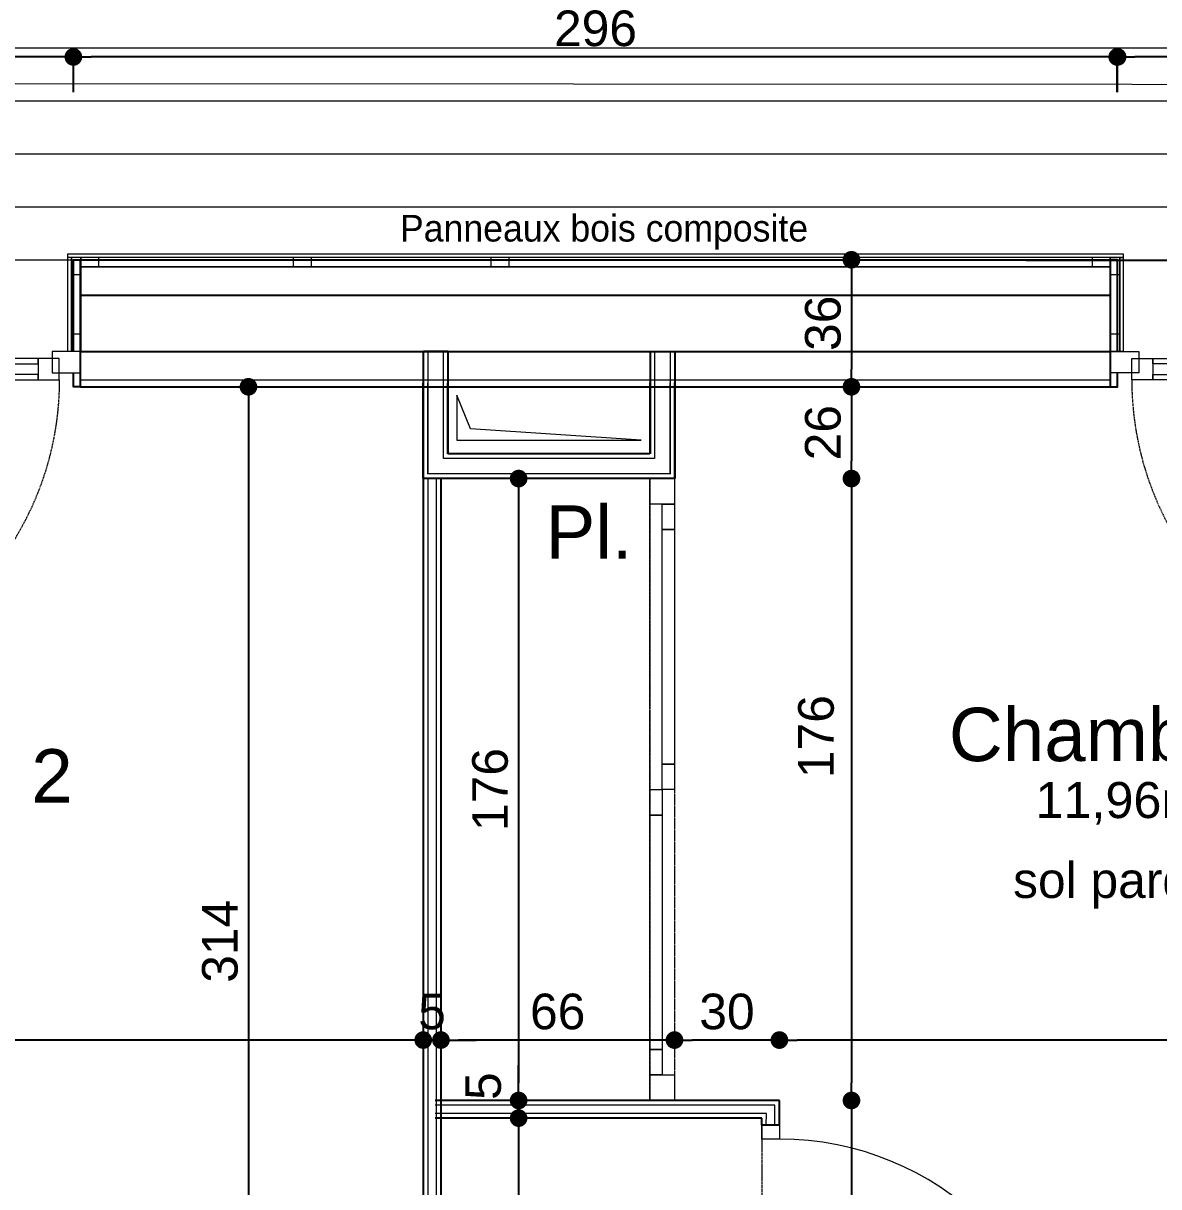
# Model space of a CAD drawing. Header units: centimetres. Extents: x 16433 to 114398, y -50094 to -12305.
# Drawn here: x 50099.1 to 50420.8, y -31607 to -31277.3 of the extents above; entities that cross this region are included whole.
import ezdxf

# ---------------------------------------------------------------- set-up
doc = ezdxf.new("R2010")
doc.units = ezdxf.units.CM
doc.header["$LTSCALE"] = 0.5
for name, pattern in [('Style de ligne -1', [0.41664, 0.20828, -0.20836]), ('Style de ligne -2', [0.694425, 0.48607, -0.208355]), ('Style de ligne -5', [0.20828, 0.069425, -0.138855])]:
    doc.linetypes.add(name, pattern=pattern)
doc.layers.get('0').update_dxf_attribs({"linetype": 'CONTINUOUS'})
doc.layers.get('DEFPOINTS').update_dxf_attribs({"linetype": 'CONTINUOUS'})
doc.layers.add('3-BAT C-Niveau-3', color=7, linetype='CONTINUOUS')
doc.styles.add('Futura Book', font='')
doc.styles.add('Helvetica', font='')
doc.styles.add('Lucida Grande', font='')
doc.styles.get('Futura Book').set_extended_font_data('Futura Book')
doc.styles.get('Helvetica').set_extended_font_data('Helvetica')
doc.styles.get('Lucida Grande').set_extended_font_data('Lucida Grande')
doc.dimstyles.new('IS', dxfattribs={"dimtxt": 10.08724, "dimasz": 5.007446, "dimexe": 2, "dimexo": 10, "dimgap": 3, "dimtad": 1, "dimdec": 1, "dimtxsty": 'Helvetica', "dimblk": 'DOT', "dimblk1": 'DOT', "dimblk2": 'DOT', "dimcen": 0, "dimdle": 10, "dimazin": 0, "dimtfac": 0.8, "dimtdec": 1, "dimtix": 1, "dimtmove": 0, "dimatfit": 0, "dimldrblk": 'VW_FILLEDARROW-1', "dimfxl": 10, "dimfxlon": 1, "dimfrac": 2, "dimtolj": 1, "dimarcsym": 0})

# ---------------------------------------------------------------- blocks, each defined once
blk = doc.blocks.new('PORTE 83_204')
at = {"color": 7, "linetype": 'Continuous', "lineweight": 13, "flags": 128}
for points in [[(38.5, 2.5), (38.5, 85.5), (42.5, 85.5), (42.5, 2.5)], [(-45.5, 2.5), (-41.5, 2.5), (-41.5, -2.5), (-45.5, -2.5)], [(41.5, 2.5), (45.5, 2.5), (45.5, -2.5), (41.5, -2.5)]]:
    blk.add_lwpolyline(points, close=True, dxfattribs=at)
at = {"color": 7, "linetype": 'Continuous', "lineweight": 5}
blk.add_arc((41.5, 2.5), 83.05, 92.0697, 180, dxfattribs=at)
at = {"color": 7, "insert": (28.91, 14.76), "char_height": 7.55165, "width": 66.7422, "attachment_point": 1, "rotation": 90, "line_spacing_factor": 0.962448, "style": 'Futura Book'}
blk.add_mtext('\\pt10.172,20.344,30.516,40.688,50.86,61.032,71.205,81.407,91.526,101.72,111.92,122.03,132.23,142.42,152.62,162.74,172.93,183.13,193.25,203.44,213.64,223.76;PP 83*204', dxfattribs=at)
blk = doc.blocks.new('Groupe-8-1')
at = {"color": 7, "linetype": 'Style de ligne -5', "lineweight": 5, "flags": 128}
blk.add_lwpolyline([(17641.44, -46532.26), (17468.27, -46565.06), (17466.97, -46558.18), (17640.13, -46525.39)], close=True, dxfattribs=at)
at = {"color": 7, "linetype": 'Continuous', "lineweight": 18, "flags": 128}
for points in [[(17641.44, -46532.26), (17634.33, -46533.61), (17633.03, -46526.73), (17640.13, -46525.39)], [(17634.33, -46533.61), (17627.22, -46534.96), (17626.57, -46531.52), (17633.68, -46530.17)], [(17627.22, -46534.96), (17561.95, -46547.32), (17561.29, -46543.88), (17626.57, -46531.52)], [(17547.08, -46546.57), (17481.84, -46558.93), (17481.19, -46555.49), (17546.43, -46543.13)], [(17554.19, -46545.22), (17547.08, -46546.57), (17546.43, -46543.13), (17553.54, -46541.79)], [(17561.95, -46547.32), (17554.84, -46548.66), (17554.19, -46545.22), (17561.29, -46543.88)], [(17475.38, -46563.71), (17468.27, -46565.06), (17466.97, -46558.18), (17474.08, -46556.83)], [(17481.84, -46558.93), (17474.73, -46560.27), (17474.08, -46556.83), (17481.19, -46555.49)]]:
    blk.add_lwpolyline(points, close=True, dxfattribs=at)
blk = doc.blocks.new('Sol parquet')
at = {"color": 7, "insert": (0, -0.78), "char_height": 10.0872, "width": 92.0341, "attachment_point": 2, "line_spacing_factor": 0.834288, "style": 'Helvetica'}
blk.add_mtext('\\pt41.872,83.623;sol parquet', dxfattribs=at)
blk = doc.blocks.new('Groupe-9-1')
at = {"color": 7, "linetype": 'Continuous', "lineweight": 35}
for p, q in [((17172.45, -46216.26), (17273.74, -46325.9)), ((17271.07, -46330.37), (17170.72, -46221.75))]:
    blk.add_line(p, q, dxfattribs=at)
at = {"color": 7, "linetype": 'Style de ligne -5', "lineweight": 5}
for p, q in [((17309.77, -46216.14), (17276.69, -46314.01)), ((17264.76, -46224.67), (17266.83, -46315.87)), ((17224.35, -46232.32), (17252.02, -46302.39)), ((17279.54, -46322.43), (17355.08, -46237.63)), ((17364.26, -46286.11), (17281.4, -46332.28)), ((17352.15, -46437.12), (17328.89, -46314.3)), ((17283.27, -46342.14), (17371.7, -46325.4)), ((17376.64, -46351.47), (17288.21, -46368.21)), ((17293.14, -46394.28), (17381.57, -46377.54)), ((17386.51, -46403.6), (17298.08, -46420.35)), ((17303.02, -46446.42), (17391.45, -46429.67))]:
    blk.add_line(p, q, dxfattribs=at)
at = {"color": 7, "linetype": 'Continuous', "lineweight": 5}
for p, q in [((17260.36, -46328.64), (17170.6, -46242.5)), ((17161.99, -46292.89), (17262.22, -46338.49)), ((17264.09, -46348.35), (17170.14, -46335.92)), ((17226.71, -46419.65), (17210.98, -46336.63)), ((17177.53, -46374.96), (17265.96, -46358.21)), ((17270.9, -46384.28), (17182.47, -46401.03))]:
    blk.add_line(p, q, dxfattribs=at)
at = {"color": 7, "linetype": 'Style de ligne -5', "lineweight": 5, "flags": 128}
for points in [[(17192.81, -46238.29), (17349.58, -46208.6), (17391.45, -46429.67), (17303.02, -46446.42), (17277.9, -46313.78), (17264.83, -46316.25)], [(17192.81, -46238.29), (17349.58, -46208.6), (17350.51, -46213.52), (17196.81, -46242.62)]]:
    blk.add_lwpolyline(points, dxfattribs=at)
for points in [[(17391.47, -46456.64), (17344.67, -46209.53), (17349.58, -46208.6), (17396.38, -46455.71)], [(17359.77, -46415.32), (17337.08, -46419.62), (17352.15, -46437.12)]]:
    blk.add_lwpolyline(points, close=True, dxfattribs=at)
at = {"color": 7, "linetype": 'Continuous', "lineweight": 5, "flags": 128}
for points in [[(17259.04, -46317.35), (17258.25, -46317.5), (17275.83, -46410.35), (17187.4, -46427.1), (17153.07, -46245.82), (17187.01, -46239.39)], [(17191.01, -46243.72), (17154, -46250.73), (17153.07, -46245.82), (17187.01, -46239.39)]]:
    blk.add_lwpolyline(points, dxfattribs=at)
for points in [[(17158.19, -46244.89), (17197.45, -46452.21), (17192.54, -46453.14), (17153.28, -46245.82)], [(17206.33, -46292.47), (17225, -46306.07), (17227.44, -46283.1)]]:
    blk.add_lwpolyline(points, close=True, dxfattribs=at)
at = {"color": 7, "linetype": 'Style de ligne -5', "lineweight": 5}
blk.add_arc((17269.93, -46325.46), 60, 10.7236, 130.3529, dxfattribs=at)
at = {"color": 7, "linetype": 'Continuous', "lineweight": 5}
blk.add_arc((17269.93, -46325.46), 60, 135.087, 190.7236, dxfattribs=at)
blk = doc.blocks.new('Groupe-14-1')
at = {"color": 252, "linetype": 'Continuous', "lineweight": 5, "true_color": 0x989898}
for p, q in [((17695.82, -46244.15), (17792.39, -46754.09)), ((17710.55, -46241.36), (17807.13, -46751.3)), ((17681.08, -46246.94), (17777.65, -46756.88)), ((17666.34, -46249.73), (17762.91, -46759.67))]:
    blk.add_line(p, q, dxfattribs=at)
at = {"color": 7, "linetype": 'Continuous', "lineweight": 5}
for p, q in [((17628.19, -46462.33), (17654.72, -46457.31)), ((17629.71, -46463.37), (17654.96, -46458.59)), ((17629.71, -46463.37), (17654.96, -46458.59)), ((17628.43, -46463.61), (17343.93, -46517.47)), ((17628.43, -46463.61), (17343.93, -46517.47)), ((17641.44, -46532.26), (17628.19, -46462.33)), ((17642.47, -46530.74), (17629.71, -46463.37)), ((17642.47, -46530.74), (17629.71, -46463.37)), ((17634.85, -46466.87), (17655.78, -46462.91)), ((17634.85, -46466.87), (17655.78, -46462.91)), ((17629.12, -46467.25), (17340.98, -46521.8)), ((17628.88, -46465.97), (17342.02, -46520.28)), ((17628.88, -46465.97), (17342.02, -46520.28)), ((17645.98, -46525.6), (17634.85, -46466.87)), ((17645.98, -46525.6), (17634.85, -46466.87)), ((17467.96, -46590.28), (17450.75, -46499.4)), ((17469.48, -46591.32), (17452.03, -46499.16)), ((17469.48, -46591.32), (17452.03, -46499.16)), ((17472.29, -46593.23), (17454.39, -46498.71)), ((17472.29, -46593.23), (17454.39, -46498.71)), ((17667, -46521.62), (17645.98, -46525.6)), ((17667, -46521.62), (17645.98, -46525.6)), ((17668.07, -46527.22), (17641.44, -46532.26)), ((17667.82, -46525.94), (17642.47, -46530.74)), ((17667.82, -46525.94), (17642.47, -46530.74)), ((17466, -46590.65), (17467.96, -46590.28)), ((17466.24, -46591.93), (17469.48, -46591.32)), ((17466.24, -46591.93), (17469.48, -46591.32)), ((17466.69, -46594.29), (17472.29, -46593.23)), ((17466.69, -46594.29), (17472.29, -46593.23))]:
    blk.add_line(p, q, dxfattribs=at)
at = {"color": 7, "linetype": 'Continuous', "lineweight": 25}
for p, q in [((17628.19, -46462.33), (17654.72, -46457.31)), ((17628.19, -46462.33), (17344.97, -46515.95)), ((17641.44, -46532.26), (17628.19, -46462.33)), ((17636.37, -46467.91), (17656.02, -46464.19)), ((17629.12, -46467.25), (17340.98, -46521.8)), ((17647.01, -46524.08), (17636.37, -46467.91)), ((17467.96, -46590.28), (17450.75, -46499.4)), ((17473.81, -46594.26), (17455.66, -46498.47)), ((17666.76, -46520.34), (17647.01, -46524.08)), ((17668.07, -46527.22), (17641.44, -46532.26)), ((17466, -46590.65), (17467.96, -46590.28)), ((17466.93, -46595.57), (17466, -46590.65)), ((17466.93, -46595.57), (17473.81, -46594.26))]:
    blk.add_line(p, q, dxfattribs=at)
at = {"color": 7, "linetype": 'Continuous', "lineweight": 5, "flags": 128}
for points in [[(17775.6, -46910.04), (17638.13, -46181.62), (17687.26, -46172.32), (17834.03, -46949.86), (17117.65, -47085.53), (17108.35, -47036.4)], [(17749.62, -46770.33), (17946.13, -46733.11), (17846.58, -46207.46), (17650.07, -46244.67)]]:
    blk.add_lwpolyline(points, close=True, dxfattribs=at)
at = {"color": 7, "linetype": 'Continuous', "lineweight": 13, "flags": 128}
blk.add_lwpolyline([(17653.22, -46467.32), (17640.64, -46469.7), (17650.36, -46521.01), (17644.49, -46472.85)], close=True, dxfattribs=at)
at = {"color": 7}
for name in ['Groupe-9-1', 'Groupe-8-1']:
    blk.add_blockref(name, (0, 0), dxfattribs=at)
for name, p, rotation in [('PORTE 83_204', (17421.76, -46601.58), 190.7235947438887), ('Sol parquet', (17559.68, -46680.87), 280.7235947438887)]:
    blk.add_blockref(name, p, dxfattribs=dict(at, rotation=rotation))
at = {"color": 7, "char_height": 15.1309, "attachment_point": 2, "rotation": 280.7236, "line_spacing_factor": 0.834288, "style": 'Helvetica'}
for s, insert, width in [('\\pt38.084,75.972,113.95;Chambre 2\\P{\\H0.6752x;9,01m2}\\P', (17524.63, -46327.67), 134.4485), ('\\pt38.084,75.851;Pl.\\P', (17629.45, -46509.9), 24.7013), ('\\pt38.084,75.745,113.62;Chambre 3\\P{\\H0.6752x;11,96m2}\\P', (17601.81, -46672.1), 134.4485)]:
    blk.add_mtext(s, dxfattribs=dict(at, insert=insert, width=width))
blk = doc.blocks.new('PORTE FENETRE TYPE 3bis')
at = {"color": 7, "linetype": 'Style de ligne -2', "lineweight": 5}
blk.add_line((4, 16), (4, 103), dxfattribs=at)
at = {"color": 7, "linetype": 'Continuous', "lineweight": 25, "flags": 128}
for points in [[(-2, 18), (0, 18), (0, 14)], [(97, 18), (95, 18), (95, 14)], [(0, 7.7), (0, -18), (-2, -18)], [(95, 7.7), (95, -18), (97, -18)]]:
    blk.add_lwpolyline(points, dxfattribs=at)
at = {"color": 7, "linetype": 'Continuous', "lineweight": 13, "flags": 128}
for points in [[(-2, 14), (6, 14), (6, 8), (-2, 8)], [(4, 16), (10, 16), (10, 10), (4, 10)], [(10, 16), (85, 16), (85, 14.5), (10, 14.5)], [(85, 16), (91, 16), (91, 10), (85, 10)], [(89, 14), (97, 14), (97, 8), (89, 8)], [(10, 11.5), (85, 11.5), (85, 10), (10, 10)]]:
    blk.add_lwpolyline(points, close=True, dxfattribs=at)
at = {"color": 7, "linetype": 'Style de ligne -2', "lineweight": 5}
blk.add_arc((4, 16), 87, 360, 90, dxfattribs=at)
at = {"color": 7, "insert": (23.21, -0.18), "char_height": 10.1607, "width": 49.196, "attachment_point": 1, "line_spacing_factor": 0.978845, "style": 'Lucida Grande'}
blk.add_mtext('\\pt9.7767,19.549,29.578,39.444,49.3;PF+VR ', dxfattribs=at)
blk = doc.blocks.new('Groupe-28-1')
at = {"color": 7, "linetype": 'Continuous', "lineweight": 13, "flags": 128}
for points in [[(17645.05, -46357.67), (17644.87, -46356.68), (17671.06, -46351.72), (17671.25, -46352.71)], [(17666.33, -46353.64), (17671.25, -46352.71), (17671.75, -46355.36), (17666.84, -46356.29)], [(17671.02, -46351.73), (17672, -46351.55), (17727.64, -46645.34), (17726.66, -46645.53)], [(17671.75, -46355.35), (17672.68, -46360.26), (17670.02, -46360.76), (17669.09, -46355.85)], [(17645.01, -46357.67), (17649.93, -46356.74), (17650.43, -46359.4), (17645.52, -46360.33)], [(17682.96, -46414.54), (17683.89, -46419.45), (17681.23, -46419.95), (17680.3, -46415.04)], [(17693.38, -46469.6), (17694.31, -46474.51), (17691.66, -46475.01), (17690.73, -46470.1)], [(17725.08, -46636.97), (17726.01, -46641.88), (17723.36, -46642.38), (17722.43, -46637.47)], [(17726.51, -46644.53), (17721.6, -46645.47), (17721.1, -46642.81), (17726.01, -46641.88)], [(17705.19, -46648.57), (17700.28, -46649.5), (17699.78, -46646.85), (17704.69, -46645.92)], [(17726.47, -46644.54), (17726.66, -46645.53), (17700.46, -46650.49), (17700.28, -46649.5)]]:
    blk.add_lwpolyline(points, close=True, dxfattribs=at)
at = {"color": 7, "linetype": 'Continuous', "lineweight": 5, "flags": 128}
blk.add_lwpolyline([(17699.78, -46646.85), (17723.36, -46642.38), (17669.1, -46355.86), (17645.52, -46360.33), (17645.01, -46357.67), (17671.25, -46352.71), (17726.51, -46644.53), (17700.28, -46649.5)], close=True, dxfattribs=at)
blk = doc.blocks.new('_DOT')
at = {"color": 0, "linetype": 'ByBlock', "lineweight": -2}
blk.add_line((-0.5, 0), (-1, 0), dxfattribs=at)
at = {"color": 0, "linetype": 'ByBlock', "const_width": 0.5}
blk.add_lwpolyline([(-0.25, 0, 1), (0.25, 0, 1)], format="xyb", close=True, dxfattribs=at)
blk = doc.blocks.new('*D1691')
at = {"layer": '3-BAT C-Niveau-3', "color": 0, "linetype": 'Continuous', "lineweight": -2, "transparency": 16777216}
for p, q in [((49124.91, -31262.38), (49124.91, -31250.38)), ((50674.24, -31252.38), (49129.91, -31252.38)), ((50679.25, -31262.38), (50679.25, -31250.38))]:
    blk.add_line(p, q, dxfattribs=at)
at = {"layer": 'DEFPOINTS', "color": 0, "linetype": 'Continuous', "transparency": 16777216}
for p in [(49124.91, -31252.38), (49124.91, -31344.82), (50679.25, -31344.82)]:
    blk.add_point(p, dxfattribs=at)
at = {"layer": '3-BAT C-Niveau-3', "color": 0, "linetype": 'Continuous', "lineweight": -2, "transparency": 16777216, "xscale": 5.007446289062499, "yscale": 5.007446289062499, "zscale": 5.007446289062499, "rotation": 180}
blk.add_blockref('_DOT', (49124.91, -31252.38), dxfattribs=at)
at = {"layer": '3-BAT C-Niveau-3', "color": 0, "linetype": 'Continuous', "lineweight": -2, "transparency": 16777216, "xscale": 5.007446289062499, "yscale": 5.007446289062499, "zscale": 5.007446289062499}
blk.add_blockref('_DOT', (50679.25, -31252.38), dxfattribs=at)
at = {"layer": '3-BAT C-Niveau-3', "color": 0, "linetype": 'Continuous', "lineweight": 5, "transparency": 16777216, "insert": (49902.08, -31244.34), "char_height": 10.087, "attachment_point": 5, "style": 'Helvetica'}
blk.add_mtext('\\A1;1554', dxfattribs=at)
blk = doc.blocks.new('VW_FILLEDARROW-1')
at = {"color": 0, "linetype": 'Continuous', "lineweight": 5, "flags": 128}
blk.add_lwpolyline([(-1.997, 0.535), (0, 0), (-1.997, -0.535)], close=True, dxfattribs=at)
blk = doc.blocks.new('*D1719')
at = {"layer": '3-BAT C-Niveau-3', "color": 0, "linetype": 'Continuous', "lineweight": -2, "transparency": 16777216}
blk.add_line((50333.72, -31587.6), (50333.72, -31677.55), dxfattribs=at)
at = {"layer": 'DEFPOINTS', "color": 0, "linetype": 'Continuous', "transparency": 16777216}
for p in [(50313.3, -31582.59), (50333.72, -31682.56), (50345.8, -31682.56)]:
    blk.add_point(p, dxfattribs=at)
at = {"layer": '3-BAT C-Niveau-3', "color": 0, "linetype": 'Continuous', "lineweight": -2, "transparency": 16777216, "xscale": 5.007446289062499, "yscale": 5.007446289062499, "zscale": 5.007446289062499}
for p, rotation in [((50333.72, -31582.59), 90), ((50333.72, -31682.56), 270)]:
    blk.add_blockref('_DOT', p, dxfattribs=dict(at, rotation=rotation))
at = {"layer": '3-BAT C-Niveau-3', "color": 0, "linetype": 'Continuous', "lineweight": 5, "transparency": 16777216, "insert": (50325.67, -31632.57), "char_height": 10.087, "attachment_point": 5, "rotation": 90, "style": 'Helvetica'}
blk.add_mtext('\\A1;100', dxfattribs=at)
blk = doc.blocks.new('*D1720')
at = {"layer": '3-BAT C-Niveau-3', "color": 0, "linetype": 'Continuous', "lineweight": -2, "transparency": 16777216}
blk.add_line((50333.72, -31411.36), (50333.72, -31577.58), dxfattribs=at)
at = {"layer": 'DEFPOINTS', "color": 0, "linetype": 'Continuous', "transparency": 16777216}
for p in [(50283.59, -31406.35), (50313.3, -31582.59), (50333.72, -31582.59)]:
    blk.add_point(p, dxfattribs=at)
at = {"layer": '3-BAT C-Niveau-3', "color": 0, "linetype": 'Continuous', "lineweight": -2, "transparency": 16777216, "xscale": 5.007446289062499, "yscale": 5.007446289062499, "zscale": 5.007446289062499}
for p, rotation in [((50333.72, -31406.35), 90), ((50333.72, -31582.59), 270)]:
    blk.add_blockref('_DOT', p, dxfattribs=dict(at, rotation=rotation))
at = {"layer": '3-BAT C-Niveau-3', "color": 0, "linetype": 'Continuous', "lineweight": 5, "transparency": 16777216, "insert": (50323.73, -31479.47), "char_height": 10.087, "attachment_point": 5, "rotation": 90, "style": 'Helvetica'}
blk.add_mtext('\\A1;176', dxfattribs=at)
blk = doc.blocks.new('*D1721')
at = {"layer": '3-BAT C-Niveau-3', "color": 0, "linetype": 'Continuous', "lineweight": -2, "transparency": 16777216}
blk.add_line((50333.72, -31385.36), (50333.72, -31401.34), dxfattribs=at)
at = {"layer": 'DEFPOINTS', "color": 0, "linetype": 'Continuous', "transparency": 16777216}
for p in [(50288.51, -31380.35), (50283.59, -31406.35), (50333.72, -31406.35)]:
    blk.add_point(p, dxfattribs=at)
at = {"layer": '3-BAT C-Niveau-3', "color": 0, "linetype": 'Continuous', "lineweight": -2, "transparency": 16777216, "xscale": 5.007446289062499, "yscale": 5.007446289062499, "zscale": 5.007446289062499}
for p, rotation in [((50333.72, -31380.35), 90), ((50333.72, -31406.35), 270)]:
    blk.add_blockref('_DOT', p, dxfattribs=dict(at, rotation=rotation))
at = {"layer": '3-BAT C-Niveau-3', "color": 0, "linetype": 'Continuous', "lineweight": 5, "transparency": 16777216, "insert": (50325.67, -31393.35), "char_height": 10.087, "attachment_point": 5, "rotation": 90, "style": 'Helvetica'}
blk.add_mtext('\\A1;26', dxfattribs=at)
blk = doc.blocks.new('*D1727')
at = {"layer": '3-BAT C-Niveau-3', "color": 0, "linetype": 'Continuous', "lineweight": -2, "transparency": 16777216}
blk.add_line((50162.87, -31385.36), (50162.87, -31689.59), dxfattribs=at)
at = {"layer": 'DEFPOINTS', "color": 0, "linetype": 'Continuous', "transparency": 16777216}
for p in [(50184.37, -31380.35), (50162.87, -31694.6), (50205.5, -31694.6)]:
    blk.add_point(p, dxfattribs=at)
at = {"layer": '3-BAT C-Niveau-3', "color": 0, "linetype": 'Continuous', "lineweight": -2, "transparency": 16777216, "xscale": 5.007446289062499, "yscale": 5.007446289062499, "zscale": 5.007446289062499}
for p, rotation in [((50162.87, -31380.35), 90), ((50162.87, -31694.6), 270)]:
    blk.add_blockref('_DOT', p, dxfattribs=dict(at, rotation=rotation))
at = {"layer": '3-BAT C-Niveau-3', "color": 0, "linetype": 'Continuous', "lineweight": 5, "transparency": 16777216, "insert": (50154.83, -31537.47), "char_height": 10.087, "attachment_point": 5, "rotation": 90, "style": 'Helvetica'}
blk.add_mtext('\\A1;314', dxfattribs=at)
blk = doc.blocks.new('*D1728')
at = {"layer": '3-BAT C-Niveau-3', "color": 0, "linetype": 'Continuous', "lineweight": -2, "transparency": 16777216}
blk.add_line((50333.72, -31349.36), (50333.72, -31375.34), dxfattribs=at)
at = {"layer": 'DEFPOINTS', "color": 0, "linetype": 'Continuous', "transparency": 16777216}
for p in [(50326.22, -31344.35), (50326.72, -31380.35), (50333.72, -31380.35)]:
    blk.add_point(p, dxfattribs=at)
at = {"layer": '3-BAT C-Niveau-3', "color": 0, "linetype": 'Continuous', "lineweight": -2, "transparency": 16777216, "xscale": 5.007446289062499, "yscale": 5.007446289062499, "zscale": 5.007446289062499}
for p, rotation in [((50333.72, -31344.35), 90), ((50333.72, -31380.35), 270)]:
    blk.add_blockref('_DOT', p, dxfattribs=dict(at, rotation=rotation))
at = {"layer": '3-BAT C-Niveau-3', "color": 0, "linetype": 'Continuous', "lineweight": 5, "transparency": 16777216, "insert": (50325.67, -31362.35), "char_height": 10.087, "attachment_point": 5, "rotation": 90, "style": 'Helvetica'}
blk.add_mtext('\\A1;36', dxfattribs=at)
blk = doc.blocks.new('*D1736')
at = {"layer": '3-BAT C-Niveau-3', "color": 0, "linetype": 'Continuous', "lineweight": -2, "transparency": 16777216}
blk.add_line((50239.42, -31592.6), (50239.42, -31790.48), dxfattribs=at)
at = {"layer": 'DEFPOINTS', "color": 0, "linetype": 'Continuous', "transparency": 16777216}
for p in [(50236.47, -31587.59), (50237.14, -31795.48), (50239.42, -31795.48)]:
    blk.add_point(p, dxfattribs=at)
at = {"layer": '3-BAT C-Niveau-3', "color": 0, "linetype": 'Continuous', "lineweight": -2, "transparency": 16777216, "xscale": 5.007446289062499, "yscale": 5.007446289062499, "zscale": 5.007446289062499}
for p, rotation in [((50239.42, -31587.59), 90), ((50239.42, -31795.48), 270)]:
    blk.add_blockref('_DOT', p, dxfattribs=dict(at, rotation=rotation))
at = {"layer": '3-BAT C-Niveau-3', "color": 0, "linetype": 'Continuous', "lineweight": 5, "transparency": 16777216, "insert": (50231.37, -31691.54), "char_height": 10.087, "attachment_point": 5, "rotation": 90, "style": 'Helvetica'}
blk.add_mtext('\\A1;208', dxfattribs=at)
blk = doc.blocks.new('*D1737')
at = {"layer": '3-BAT C-Niveau-3', "color": 0, "linetype": 'Continuous', "lineweight": -2, "transparency": 16777216}
for p, q in [((50239.42, -31577.58), (50239.42, -31572.57)), ((50239.42, -31582.59), (50239.42, -31587.59)), ((50239.42, -31592.6), (50239.42, -31597.6))]:
    blk.add_line(p, q, dxfattribs=at)
at = {"layer": 'DEFPOINTS', "color": 0, "linetype": 'Continuous', "transparency": 16777216}
for p in [(50233.67, -31582.59), (50236.47, -31587.59), (50239.42, -31587.59)]:
    blk.add_point(p, dxfattribs=at)
at = {"layer": '3-BAT C-Niveau-3', "color": 0, "linetype": 'Continuous', "lineweight": -2, "transparency": 16777216, "xscale": 5.007446289062499, "yscale": 5.007446289062499, "zscale": 5.007446289062499}
for p, rotation in [((50239.42, -31582.59), 270), ((50239.42, -31587.59), 90)]:
    blk.add_blockref('_DOT', p, dxfattribs=dict(at, rotation=rotation))
at = {"layer": '3-BAT C-Niveau-3', "color": 0, "linetype": 'Continuous', "lineweight": 5, "transparency": 16777216, "insert": (50229.43, -31578.53), "char_height": 10.087, "attachment_point": 5, "rotation": 90, "style": 'Helvetica'}
blk.add_mtext('\\A1;5', dxfattribs=at)
blk = doc.blocks.new('*D1738')
at = {"layer": '3-BAT C-Niveau-3', "color": 0, "linetype": 'Continuous', "lineweight": -2, "transparency": 16777216}
blk.add_line((50239.42, -31411.36), (50239.42, -31577.58), dxfattribs=at)
at = {"layer": 'DEFPOINTS', "color": 0, "linetype": 'Continuous', "transparency": 16777216}
for p in [(50244.72, -31406.35), (50233.67, -31582.59), (50239.42, -31582.59)]:
    blk.add_point(p, dxfattribs=at)
at = {"layer": '3-BAT C-Niveau-3', "color": 0, "linetype": 'Continuous', "lineweight": -2, "transparency": 16777216, "xscale": 5.007446289062499, "yscale": 5.007446289062499, "zscale": 5.007446289062499}
for p, rotation in [((50239.42, -31406.35), 90), ((50239.42, -31582.59), 270)]:
    blk.add_blockref('_DOT', p, dxfattribs=dict(at, rotation=rotation))
at = {"layer": '3-BAT C-Niveau-3', "color": 0, "linetype": 'Continuous', "lineweight": 5, "transparency": 16777216, "insert": (50231.37, -31494.47), "char_height": 10.087, "attachment_point": 5, "rotation": 90, "style": 'Helvetica'}
blk.add_mtext('\\A1;176', dxfattribs=at)
blk = doc.blocks.new('*D1743')
at = {"layer": '3-BAT C-Niveau-3', "color": 0, "linetype": 'Continuous', "lineweight": -2, "transparency": 16777216}
blk.add_line((50207.38, -31565.47), (49916.37, -31565.47), dxfattribs=at)
at = {"layer": 'DEFPOINTS', "color": 0, "linetype": 'Continuous', "transparency": 16777216}
for p in [(50212.39, -31550.48), (49911.37, -31565.47), (49911.37, -31566.75)]:
    blk.add_point(p, dxfattribs=at)
at = {"layer": '3-BAT C-Niveau-3', "color": 0, "linetype": 'Continuous', "lineweight": -2, "transparency": 16777216, "xscale": 5.007446289062499, "yscale": 5.007446289062499, "zscale": 5.007446289062499, "rotation": 180}
blk.add_blockref('_DOT', (49911.37, -31565.47), dxfattribs=at)
at = {"layer": '3-BAT C-Niveau-3', "color": 0, "linetype": 'Continuous', "lineweight": -2, "transparency": 16777216, "xscale": 5.007446289062499, "yscale": 5.007446289062499, "zscale": 5.007446289062499}
blk.add_blockref('_DOT', (50212.39, -31565.47), dxfattribs=at)
at = {"layer": '3-BAT C-Niveau-3', "color": 0, "linetype": 'Continuous', "lineweight": 5, "transparency": 16777216, "insert": (50061.88, -31557.43), "char_height": 10.087, "attachment_point": 5, "style": 'Helvetica'}
blk.add_mtext('\\A1;301', dxfattribs=at)
blk = doc.blocks.new('*D1744')
at = {"layer": '3-BAT C-Niveau-3', "color": 0, "linetype": 'Continuous', "lineweight": -2, "transparency": 16777216}
for p, q in [((50207.38, -31565.47), (50202.38, -31565.47)), ((50217.4, -31565.47), (50212.39, -31565.47)), ((50222.41, -31565.47), (50227.42, -31565.47))]:
    blk.add_line(p, q, dxfattribs=at)
at = {"layer": 'DEFPOINTS', "color": 0, "linetype": 'Continuous', "transparency": 16777216}
for p in [(50217.4, -31548.38), (50212.39, -31550.48), (50212.39, -31565.47)]:
    blk.add_point(p, dxfattribs=at)
at = {"layer": '3-BAT C-Niveau-3', "color": 0, "linetype": 'Continuous', "lineweight": -2, "transparency": 16777216, "xscale": 5.007446289062499, "yscale": 5.007446289062499, "zscale": 5.007446289062499}
blk.add_blockref('_DOT', (50212.39, -31565.47), dxfattribs=at)
at = {"layer": '3-BAT C-Niveau-3', "color": 0, "linetype": 'Continuous', "lineweight": -2, "transparency": 16777216, "xscale": 5.007446289062499, "yscale": 5.007446289062499, "zscale": 5.007446289062499, "rotation": 180}
blk.add_blockref('_DOT', (50217.4, -31565.47), dxfattribs=at)
at = {"layer": '3-BAT C-Niveau-3', "color": 0, "linetype": 'Continuous', "lineweight": 5, "transparency": 16777216, "insert": (50214.9, -31557.43), "char_height": 10.087, "attachment_point": 5, "style": 'Helvetica'}
blk.add_mtext('\\A1;5', dxfattribs=at)
blk = doc.blocks.new('*D1745')
at = {"layer": '3-BAT C-Niveau-3', "color": 0, "linetype": 'Continuous', "lineweight": -2, "transparency": 16777216}
blk.add_line((50278.57, -31565.47), (50222.41, -31565.47), dxfattribs=at)
at = {"layer": 'DEFPOINTS', "color": 0, "linetype": 'Continuous', "transparency": 16777216}
for p in [(50217.4, -31548.38), (50217.4, -31565.47), (50283.57, -31570.47)]:
    blk.add_point(p, dxfattribs=at)
at = {"layer": '3-BAT C-Niveau-3', "color": 0, "linetype": 'Continuous', "lineweight": -2, "transparency": 16777216, "xscale": 5.007446289062499, "yscale": 5.007446289062499, "zscale": 5.007446289062499, "rotation": 180}
blk.add_blockref('_DOT', (50217.4, -31565.47), dxfattribs=at)
at = {"layer": '3-BAT C-Niveau-3', "color": 0, "linetype": 'Continuous', "lineweight": -2, "transparency": 16777216, "xscale": 5.007446289062499, "yscale": 5.007446289062499, "zscale": 5.007446289062499}
blk.add_blockref('_DOT', (50283.57, -31565.47), dxfattribs=at)
at = {"layer": '3-BAT C-Niveau-3', "color": 0, "linetype": 'Continuous', "lineweight": 5, "transparency": 16777216, "insert": (50250.49, -31557.43), "char_height": 10.087, "attachment_point": 5, "style": 'Helvetica'}
blk.add_mtext('\\A1;66', dxfattribs=at)
blk = doc.blocks.new('*D1746')
at = {"layer": '3-BAT C-Niveau-3', "color": 0, "linetype": 'Continuous', "lineweight": -2, "transparency": 16777216}
blk.add_line((50308.29, -31565.47), (50288.58, -31565.47), dxfattribs=at)
at = {"layer": 'DEFPOINTS', "color": 0, "linetype": 'Continuous', "transparency": 16777216}
for p in [(50283.57, -31565.47), (50283.57, -31570.47), (50313.3, -31582.59)]:
    blk.add_point(p, dxfattribs=at)
at = {"layer": '3-BAT C-Niveau-3', "color": 0, "linetype": 'Continuous', "lineweight": -2, "transparency": 16777216, "xscale": 5.007446289062499, "yscale": 5.007446289062499, "zscale": 5.007446289062499, "rotation": 180}
blk.add_blockref('_DOT', (50283.57, -31565.47), dxfattribs=at)
at = {"layer": '3-BAT C-Niveau-3', "color": 0, "linetype": 'Continuous', "lineweight": -2, "transparency": 16777216, "xscale": 5.007446289062499, "yscale": 5.007446289062499, "zscale": 5.007446289062499}
blk.add_blockref('_DOT', (50313.3, -31565.47), dxfattribs=at)
at = {"layer": '3-BAT C-Niveau-3', "color": 0, "linetype": 'Continuous', "lineweight": 5, "transparency": 16777216, "insert": (50298.44, -31557.43), "char_height": 10.087, "attachment_point": 5, "style": 'Helvetica'}
blk.add_mtext('\\A1;30', dxfattribs=at)
blk = doc.blocks.new('*D1747')
at = {"layer": '3-BAT C-Niveau-3', "color": 0, "linetype": 'Continuous', "lineweight": -2, "transparency": 16777216}
blk.add_line((50638.71, -31565.47), (50318.31, -31565.47), dxfattribs=at)
at = {"layer": 'DEFPOINTS', "color": 0, "linetype": 'Continuous', "transparency": 16777216}
for p in [(50313.3, -31565.47), (50643.72, -31573.27), (50313.3, -31582.59)]:
    blk.add_point(p, dxfattribs=at)
at = {"layer": '3-BAT C-Niveau-3', "color": 0, "linetype": 'Continuous', "lineweight": -2, "transparency": 16777216, "xscale": 5.007446289062499, "yscale": 5.007446289062499, "zscale": 5.007446289062499, "rotation": 180}
blk.add_blockref('_DOT', (50313.3, -31565.47), dxfattribs=at)
at = {"layer": '3-BAT C-Niveau-3', "color": 0, "linetype": 'Continuous', "lineweight": -2, "transparency": 16777216, "xscale": 5.007446289062499, "yscale": 5.007446289062499, "zscale": 5.007446289062499}
blk.add_blockref('_DOT', (50643.72, -31565.47), dxfattribs=at)
at = {"layer": '3-BAT C-Niveau-3', "color": 0, "linetype": 'Continuous', "lineweight": 5, "transparency": 16777216, "insert": (50478.51, -31557.43), "char_height": 10.087, "attachment_point": 5, "style": 'Helvetica'}
blk.add_mtext('\\A1;330', dxfattribs=at)
blk = doc.blocks.new('*D1757')
at = {"layer": '3-BAT C-Niveau-3', "color": 0, "linetype": 'Continuous', "lineweight": -2, "transparency": 16777216}
for p, q in [((50018.27, -31296.87), (50018.27, -31284.87)), ((50113.27, -31296.87), (50113.27, -31284.87)), ((50108.27, -31286.87), (50023.28, -31286.87))]:
    blk.add_line(p, q, dxfattribs=at)
at = {"layer": 'DEFPOINTS', "color": 0, "linetype": 'Continuous', "transparency": 16777216}
for p in [(50018.27, -31286.87), (50018.27, -31344.35), (50113.27, -31378.35)]:
    blk.add_point(p, dxfattribs=at)
at = {"layer": '3-BAT C-Niveau-3', "color": 0, "linetype": 'Continuous', "lineweight": -2, "transparency": 16777216, "xscale": 5.007446289062499, "yscale": 5.007446289062499, "zscale": 5.007446289062499, "rotation": 180}
blk.add_blockref('_DOT', (50018.27, -31286.87), dxfattribs=at)
at = {"layer": '3-BAT C-Niveau-3', "color": 0, "linetype": 'Continuous', "lineweight": -2, "transparency": 16777216, "xscale": 5.007446289062499, "yscale": 5.007446289062499, "zscale": 5.007446289062499}
blk.add_blockref('_DOT', (50113.27, -31286.87), dxfattribs=at)
at = {"layer": '3-BAT C-Niveau-3', "color": 0, "linetype": 'Continuous', "lineweight": 5, "transparency": 16777216, "insert": (50065.77, -31276.19), "char_height": 10.087, "attachment_point": 5, "style": 'Helvetica'}
blk.add_mtext('\\A1;95/215', dxfattribs=at)
blk = doc.blocks.new('*D1758')
at = {"layer": '3-BAT C-Niveau-3', "color": 0, "linetype": 'Continuous', "lineweight": -2, "transparency": 16777216}
for p, q in [((50113.27, -31296.87), (50113.27, -31284.87)), ((50409.12, -31296.87), (50409.12, -31284.87)), ((50404.12, -31286.87), (50118.28, -31286.87))]:
    blk.add_line(p, q, dxfattribs=at)
at = {"layer": 'DEFPOINTS', "color": 0, "linetype": 'Continuous', "transparency": 16777216}
for p in [(50113.27, -31286.87), (50113.27, -31378.35), (50409.12, -31378.35)]:
    blk.add_point(p, dxfattribs=at)
at = {"layer": '3-BAT C-Niveau-3', "color": 0, "linetype": 'Continuous', "lineweight": -2, "transparency": 16777216, "xscale": 5.007446289062499, "yscale": 5.007446289062499, "zscale": 5.007446289062499, "rotation": 180}
blk.add_blockref('_DOT', (50113.27, -31286.87), dxfattribs=at)
at = {"layer": '3-BAT C-Niveau-3', "color": 0, "linetype": 'Continuous', "lineweight": -2, "transparency": 16777216, "xscale": 5.007446289062499, "yscale": 5.007446289062499, "zscale": 5.007446289062499}
blk.add_blockref('_DOT', (50409.12, -31286.87), dxfattribs=at)
at = {"layer": '3-BAT C-Niveau-3', "color": 0, "linetype": 'Continuous', "lineweight": 5, "transparency": 16777216, "insert": (50261.2, -31278.83), "char_height": 10.087, "attachment_point": 5, "style": 'Helvetica'}
blk.add_mtext('\\A1;296', dxfattribs=at)
blk = doc.blocks.new('*D1759')
at = {"layer": '3-BAT C-Niveau-3', "color": 0, "linetype": 'Continuous', "lineweight": -2, "transparency": 16777216}
for p, q in [((50409.01, -31296.87), (50409.01, -31284.87)), ((50504.12, -31296.87), (50504.12, -31284.87)), ((50499.12, -31286.87), (50414.02, -31286.87))]:
    blk.add_line(p, q, dxfattribs=at)
at = {"layer": 'DEFPOINTS', "color": 0, "linetype": 'Continuous', "transparency": 16777216}
for p in [(50409.01, -31286.87), (50409.01, -31344.35), (50504.12, -31344.92)]:
    blk.add_point(p, dxfattribs=at)
at = {"layer": '3-BAT C-Niveau-3', "color": 0, "linetype": 'Continuous', "lineweight": -2, "transparency": 16777216, "xscale": 5.007446289062499, "yscale": 5.007446289062499, "zscale": 5.007446289062499, "rotation": 180}
blk.add_blockref('_DOT', (50409.01, -31286.87), dxfattribs=at)
at = {"layer": '3-BAT C-Niveau-3', "color": 0, "linetype": 'Continuous', "lineweight": -2, "transparency": 16777216, "xscale": 5.007446289062499, "yscale": 5.007446289062499, "zscale": 5.007446289062499}
blk.add_blockref('_DOT', (50504.12, -31286.87), dxfattribs=at)
at = {"layer": '3-BAT C-Niveau-3', "color": 0, "linetype": 'Continuous', "lineweight": 5, "transparency": 16777216, "insert": (50456.57, -31276.19), "char_height": 10.087, "attachment_point": 5, "style": 'Helvetica'}
blk.add_mtext('\\A1;95/215', dxfattribs=at)
blk = doc.blocks.new('Groupe-44-1')
at = {"color": 7, "linetype": 'Continuous', "lineweight": 5}
for p, q in [((17628.17, -46462.41), (17663.55, -46455.71)), ((17629.69, -46463.44), (17663.79, -46456.99)), ((17629.69, -46463.44), (17663.79, -46456.99)), ((17634.84, -46466.95), (17664.61, -46461.31)), ((17634.84, -46466.95), (17664.61, -46461.31)), ((17675.73, -46520.04), (17645.96, -46525.68)), ((17675.73, -46520.04), (17645.96, -46525.68)), ((17676.55, -46524.36), (17642.45, -46530.82)), ((17676.55, -46524.36), (17642.45, -46530.82)), ((17676.79, -46525.64), (17641.42, -46532.34))]:
    blk.add_line(p, q, dxfattribs=at)
at = {"color": 7, "linetype": 'Continuous', "lineweight": 25}
for p, q in [((17628.17, -46462.41), (17663.55, -46455.71)), ((17664.85, -46462.59), (17663.55, -46455.71)), ((17636.35, -46467.98), (17664.85, -46462.59)), ((17675.49, -46518.76), (17646.99, -46524.16)), ((17675.49, -46518.76), (17676.79, -46525.64)), ((17676.79, -46525.64), (17641.42, -46532.34))]:
    blk.add_line(p, q, dxfattribs=at)
at = {"color": 7, "linetype": 'Continuous', "lineweight": 18}
blk.add_line((17664.85, -46462.59), (17675.49, -46518.76), dxfattribs=at)

msp = doc.modelspace()

# ---------------------------------------------------------------- linework, layer by layer
at = {"layer": '3-BAT C-Niveau-3', "color": 7, "linetype": 'Continuous', "lineweight": 5}
for p, q in [((50115.273, -31344.348), (50407.123, -31344.348)), ((50115.273, -31346.348), (50407.123, -31346.348)), ((50115.273, -31354.348), (50407.123, -31354.348)), ((50115.273, -31378.348), (50407.123, -31378.348)), ((50115.273, -31380.348), (50407.123, -31380.348))]:
    msp.add_line(p, q, dxfattribs=at)
at = {"layer": '3-BAT C-Niveau-3', "color": 7, "linetype": 'Continuous', "lineweight": 25}
for p, q in [((50115.273, -31344.348), (50407.123, -31344.348)), ((50115.273, -31380.348), (50115.273, -31344.348)), ((50407.123, -31380.348), (50407.123, -31344.348)), ((50115.273, -31354.348), (50407.123, -31354.348)), ((50115.273, -31370.348), (50407.123, -31370.348)), ((50115.273, -31380.348), (50407.123, -31380.348))]:
    msp.add_line(p, q, dxfattribs=at)
at = {"layer": '3-BAT C-Niveau-3', "color": 251, "linetype": 'Style de ligne -1', "lineweight": 5, "true_color": 0x616161, "flags": 128}
for points in [[(50217.401, -31406.348), (50276.588, -31406.348), (50276.588, -31582.586), (50217.401, -31582.586)], [(50308.293, -31587.588), (50308.293, -31795.553), (50221.911, -31795.553), (50221.911, -31795.587), (50213.282, -31795.579), (50213.3, -31833.771), (50111.294, -31833.771), (50111.231, -31699.552), (50217.405, -31699.466), (50217.405, -31587.588)]]:
    msp.add_lwpolyline(points, close=True, dxfattribs=at)

# ---------------------------------------------------------------- block references
at = {"layer": '3-BAT C-Niveau-3', "color": 7}
for name, p, rotation in [('Groupe-14-1', (1281.373, -40081.382), 79.27640525611221), ('Groupe-28-1', (1281.373, -40081.382), 79.27640525611221), ('PORTE FENETRE TYPE 3bis', (50504.123, -31362.348), 179.9999999999915), ('Groupe-44-1', (1281.373, -40081.382), 79.27640525611221)]:
    msp.add_blockref(name, p, dxfattribs=dict(at, rotation=rotation))
at = {"layer": '3-BAT C-Niveau-3', "color": 7, "xscale": -1, "rotation": 180}
msp.add_blockref('PORTE FENETRE TYPE 3bis', (50018.273, -31362.348), dxfattribs=at)

# ---------------------------------------------------------------- texts
at = {"layer": '3-BAT C-Niveau-3', "color": 7, "insert": (50205.794, -31331.629), "char_height": 7.551649, "width": 151.60835, "attachment_point": 1, "line_spacing_factor": 0.962448, "style": 'Futura Book'}
msp.add_mtext('\\pt10.172,20.382,30.577,40.771,50.966,61.153,71.348,81.558,91.753,101.95,112.14;Panneaux bois composite', dxfattribs=at)

# ---------------------------------------------------------------- dimensions: what is measured, and where the dimension line sits
at = {"layer": '3-BAT C-Niveau-3', "color": 7, "linetype": 'Continuous', "lineweight": 5}
for base, p1, p2, override, picture, middle in [((49124.906, -31252.382), (50679.247, -31344.818), (49124.906, -31344.818), {"dimtxt": 10.08724, "dimdec": 0, "dimpost": '<>', "dimtxsty": 'Helvetica', "dimtmove": 2}, '*D1691', (49902.076, -31244.339)), ((50018.273, -31286.872), (50113.273, -31378.348), (50018.273, -31344.348), {"dimtxt": 10.08724, "dimdec": 0, "dimpost": '<>/215', "dimtxsty": 'Helvetica', "dimtmove": 2}, '*D1757', (50065.773, -31276.187)), ((50113.273, -31286.872), (50409.123, -31378.348), (50113.273, -31378.348), {"dimtxt": 10.08724, "dimdec": 0, "dimpost": '<>', "dimtxsty": 'Helvetica', "dimtmove": 2}, '*D1758', (50261.198, -31278.829)), ((50409.014, -31286.872), (50504.123, -31344.925), (50409.014, -31344.347), {"dimtxt": 10.08724, "dimdec": 0, "dimpost": '<>/215', "dimtxsty": 'Helvetica', "dimtmove": 2}, '*D1759', (50456.568, -31276.187)), ((50212.392, -31565.472), (50217.401, -31548.382), (50212.392, -31550.476), {"dimtxt": 10.08724, "dimdec": 0, "dimpost": '<>', "dimtxsty": 'Helvetica', "dimse1": 1, "dimse2": 1, "dimtmove": 2}, '*D1744', (50214.896, -31557.429)), ((50217.401, -31565.472), (50283.573, -31570.472), (50217.401, -31548.382), {"dimtxt": 10.08724, "dimdec": 0, "dimpost": '<>', "dimtxsty": 'Helvetica', "dimse1": 1, "dimse2": 1, "dimtmove": 2}, '*D1745', (50250.487, -31557.429)), ((49911.365, -31565.472), (50212.392, -31550.476), (49911.365, -31566.749), {"dimtxt": 10.08724, "dimdec": 0, "dimpost": '<>', "dimtxsty": 'Helvetica', "dimse1": 1, "dimse2": 1, "dimtmove": 2}, '*D1743', (50061.879, -31557.429)), ((50283.573, -31565.472), (50313.3, -31582.588), (50283.573, -31570.472), {"dimtxt": 10.08724, "dimdec": 0, "dimpost": '<>', "dimtxsty": 'Helvetica', "dimse1": 1, "dimse2": 1, "dimtmove": 2}, '*D1746', (50298.437, -31557.429)), ((50313.3, -31565.472), (50643.717, -31573.272), (50313.3, -31582.588), {"dimtxt": 10.08724, "dimdec": 0, "dimpost": '<>', "dimtxsty": 'Helvetica', "dimse1": 1, "dimse2": 1, "dimtmove": 2}, '*D1747', (50478.509, -31557.429))]:
    dim = msp.add_linear_dim(base=base, p1=p1, p2=p2, dimstyle='IS', override=override, dxfattribs=at)
    dim.commit()
    dim.dimension.update_dxf_attribs({"geometry": picture, "text_midpoint": middle})
for base, p1, p2, picture, middle in [((50333.718, -31380.348), (50326.218, -31344.348), (50326.718, -31380.348), '*D1728', (50325.674, -31362.348)), ((50162.873, -31694.601), (50184.373, -31380.348), (50205.5, -31694.601), '*D1727', (50154.829, -31537.475)), ((50333.718, -31406.348), (50288.511, -31380.348), (50283.588, -31406.348), '*D1721', (50325.674, -31393.348)), ((50239.418, -31582.586), (50244.718, -31406.348), (50233.665, -31582.586), '*D1738', (50231.374, -31494.467)), ((50333.718, -31682.556), (50313.3, -31582.588), (50345.801, -31682.556), '*D1719', (50325.674, -31632.572)), ((50239.418, -31795.485), (50236.469, -31587.588), (50237.136, -31795.485), '*D1736', (50231.374, -31691.536))]:
    dim = msp.add_linear_dim(base=base, p1=p1, p2=p2, angle=90, dimstyle='IS', override={"dimtxt": 10.08724, "dimdec": 0, "dimpost": '<>', "dimtxsty": 'Helvetica', "dimse1": 1, "dimse2": 1, "dimtmove": 2}, dxfattribs=at)
    dim.commit()
    dim.dimension.update_dxf_attribs({"geometry": picture, "text_midpoint": middle})
for base, p1, p2, override, picture, middle in [((50333.718, -31582.588), (50283.588, -31406.348), (50313.3, -31582.588), {"dimtxt": 10.08724, "dimdec": 0, "dimpost": '<>', "dimtxsty": 'Helvetica', "dimse1": 1, "dimse2": 1, "dimtmove": 2}, '*D1720', (50323.733, -31479.468)), ((50239.418, -31587.588), (50233.665, -31582.586), (50236.469, -31587.588), {"dimtxt": 10.08724, "dimdec": 0, "dimpost": '<>', "dimtxsty": 'Helvetica', "dimse1": 1, "dimse2": 1, "dimtix": 0, "dimtmove": 2}, '*D1737', (50229.433, -31578.526))]:
    dim = msp.add_linear_dim(base=base, p1=p1, p2=p2, angle=90, dimstyle='IS', override=override, dxfattribs=at)
    dim.commit()
    dim.dimension.update_dxf_attribs({"geometry": picture, "text_midpoint": middle, "dimtype": 160})

doc.saveas('drawing.dxf')
